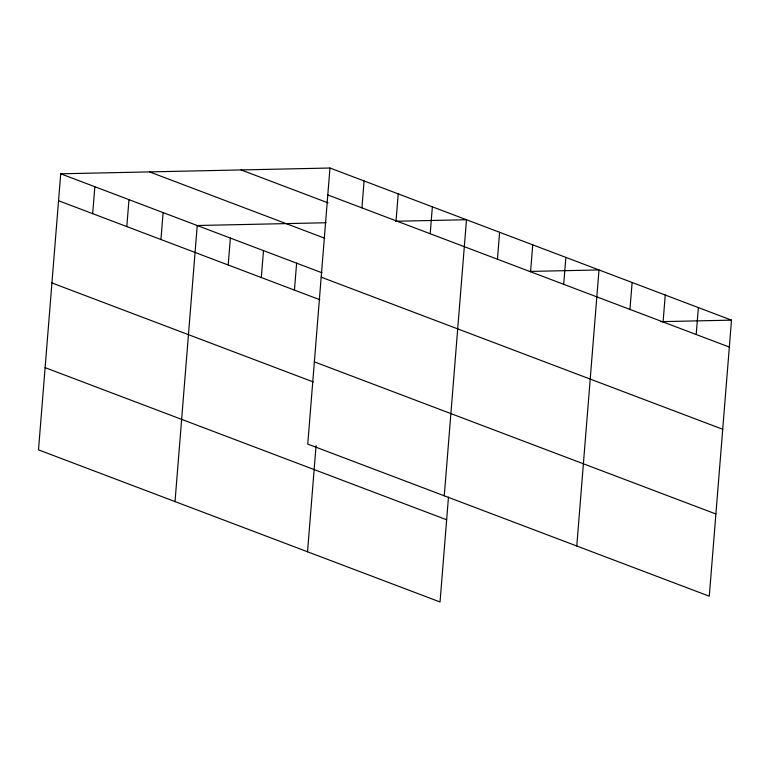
<?xml version="1.0" encoding="UTF-8"?>
<svg xmlns="http://www.w3.org/2000/svg" width="770" height="770" viewBox="0 0 770 770"><rect width="100%" height="100%" fill="white"/><g stroke="black" fill="none" stroke-linecap="round" stroke-linejoin="round"><path stroke-width="1.16" d="M329.964 168.024L307.75 444.088L709.285 596.201L731.5 320.137L329.964 168.024L60.715 173.799L38.5 449.863L440.036 601.976L448.477 497.102M92.679 213.656L94.845 186.725M126.809 226.582L128.975 199.651M160.94 239.518L163.105 212.587M175.021 501.578L197.236 225.514L325.989 222.751M228.19 264.995L230.365 238.065M261.319 277.547L263.484 250.616M294.448 290.097L296.614 263.167M307.528 551.782L316.066 445.705M361.929 207.881L364.094 180.95M396.059 220.807L398.225 193.876M430.189 233.743L432.355 206.812M444.271 495.803L466.485 219.739L395.645 221.26M497.449 259.221L499.615 232.29M530.568 271.772L532.744 244.841M563.698 284.322L565.863 257.392M576.778 546.007L598.993 269.943L529.356 271.435M629.956 309.425L632.122 282.494M663.076 321.976L665.251 295.045M696.205 334.517L698.371 307.586M660.66 321.658L731.5 320.137M327.799 194.954L729.334 347.068M241.106 169.929L328.087 202.876M149.563 171.893L324.738 238.248M60.715 173.799L322.014 272.792M321.186 277.161L722.722 429.285M58.549 200.729L319.848 299.722M314.372 361.871L715.908 513.994M51.927 282.936L313.226 381.93M45.112 367.646L446.648 519.769"/></g></svg>
